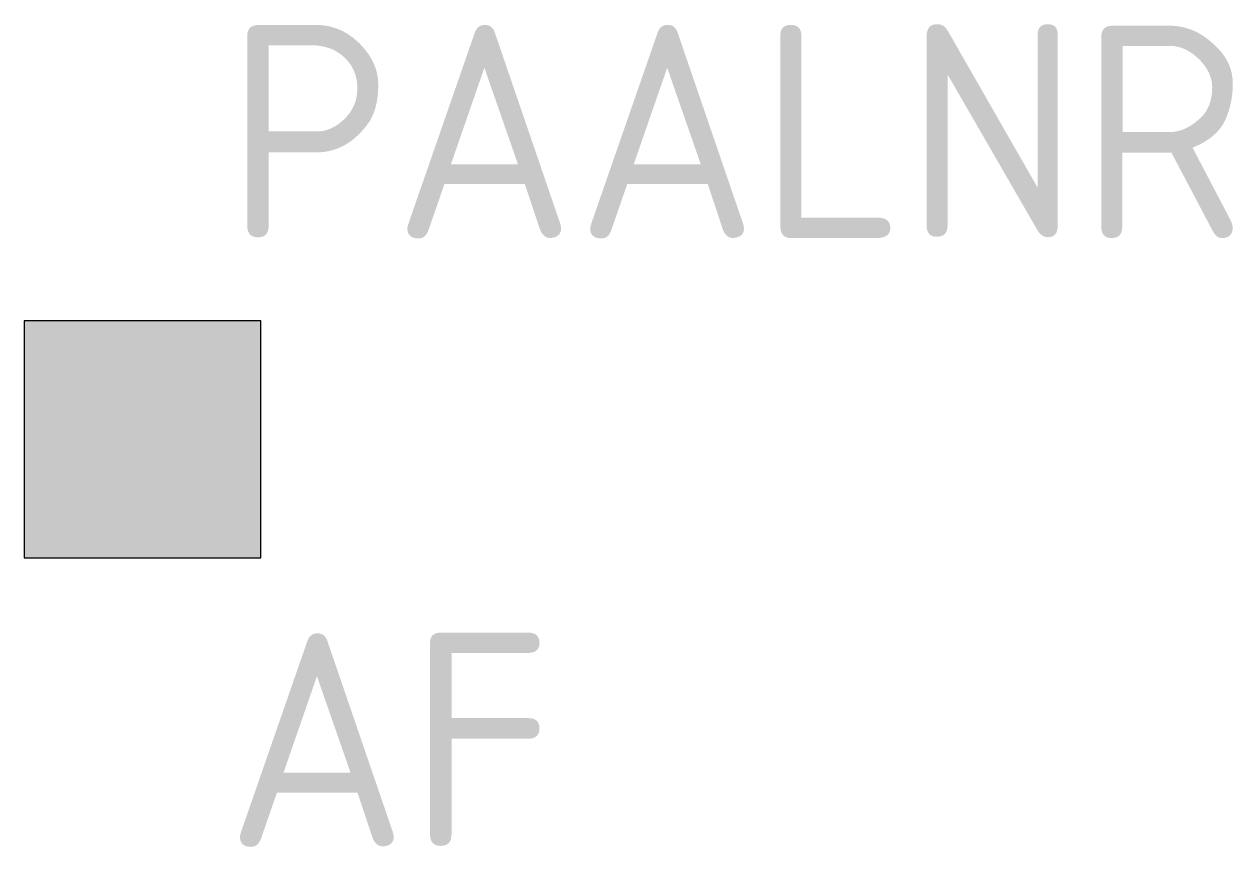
# Model space of a CAD drawing. Extents: x -1 to 9.2, y -3.4 to 3.5.
import ezdxf

# ---------------------------------------------------------------- set-up
doc = ezdxf.new("R2010")
doc.units = 0
doc.header["$LTSCALE"] = 0.2
doc.header["$MEASUREMENT"] = 0
doc.layers.get('0').update_dxf_attribs({"linetype": 'CONTINUOUS'})
doc.styles.add('NLCS-ISO', font='NLCS-ISO.ttf')

msp = doc.modelspace()

# ---------------------------------------------------------------- linework, layer by layer
at = {"flags": 128}
msp.add_lwpolyline([(-1, 1), (-1, -1), (1, -1), (1, 1), (-1, 1)], dxfattribs=at)
msp.add_solid([(-1, 1), (1, 1), (-1, -1), (1, -1)])

# ---------------------------------------------------------------- texts
at = {"style": 'NLCS-ISO'}
for tag, p in [('PAALNR', (0.7, 1.7)), ('AF', (0.7, -3.438))]:
    msp.add_attdef(tag, p, '', height=1.8, dxfattribs=at)

doc.saveas('drawing.dxf')
